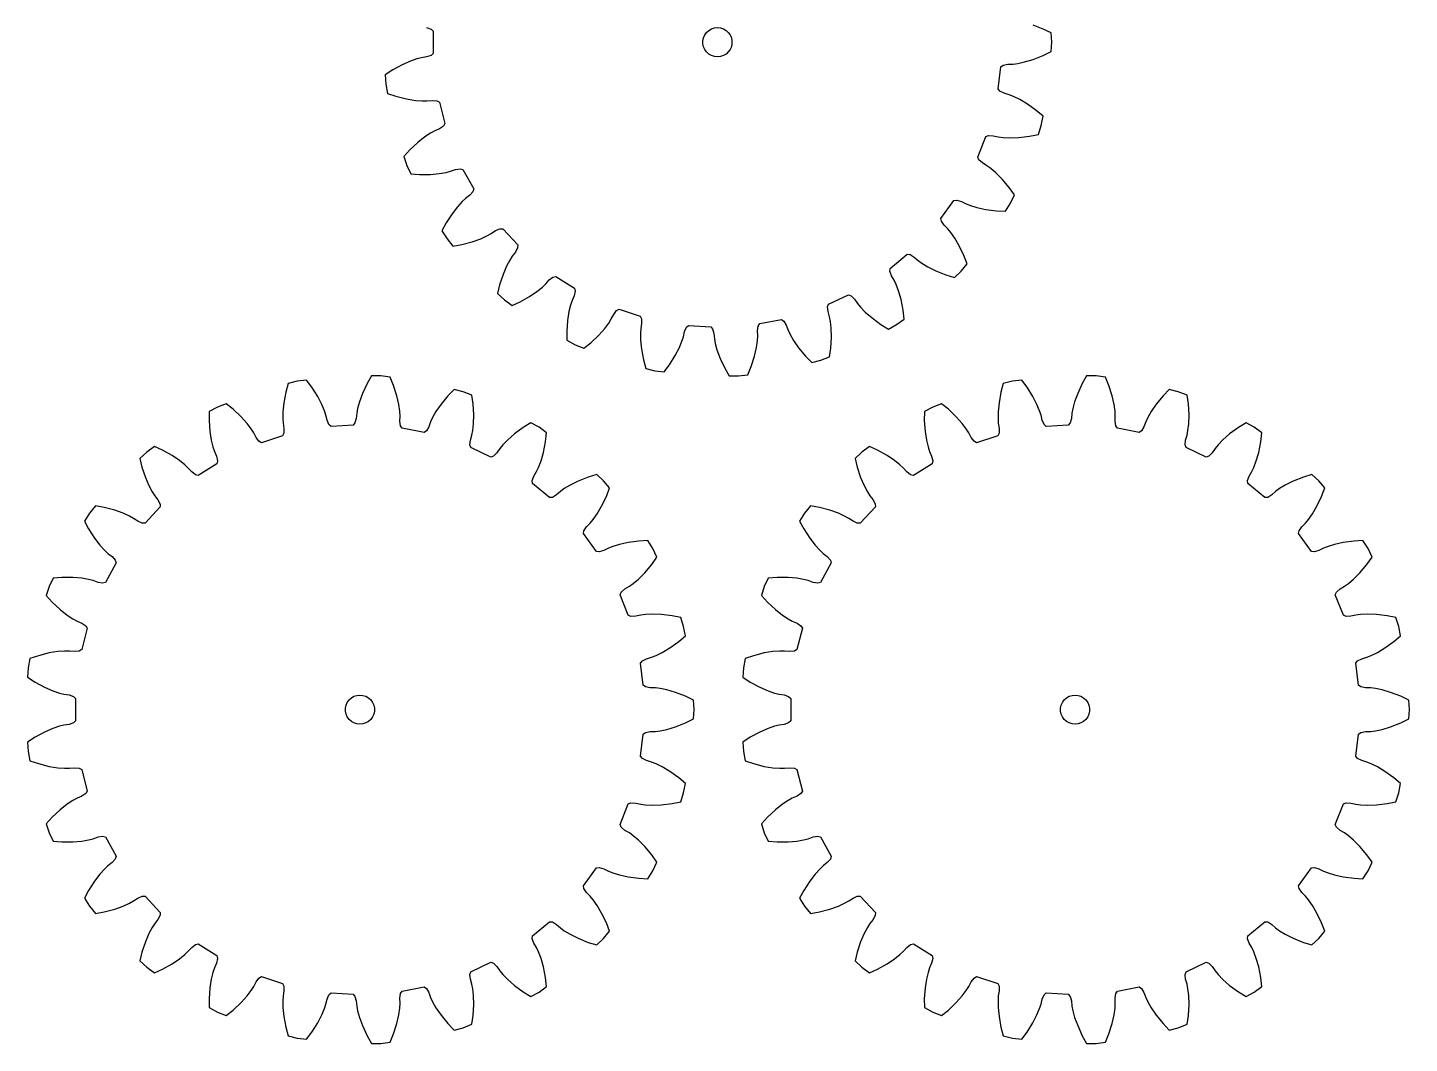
# Model space of a CAD drawing. Extents: x 0 to 142, y 0 to 206.
# Drawn here: x 0 to 142.1, y 0 to 104.4 of the extents above; entities that cross this region are included whole.
import ezdxf

# ---------------------------------------------------------------- set-up
doc = ezdxf.new("R2010")
doc.units = 0

msp = doc.modelspace()

# ---------------------------------------------------------------- linework, layer by layer
for p, q in [((41.03, 104.43), (41.49, 104.27)), ((41.49, 104.27), (41.7, 104.07)), ((41.7, 104.07), (41.7, 101.79)), ((69.64, 103.68), (69.82, 103.93)), ((69.82, 103.93), (70.06, 104.14)), ((70.06, 104.14), (70.33, 104.3)), ((70.33, 104.3), (70.63, 104.4)), ((70.63, 104.4), (70.94, 104.43)), ((70.94, 104.43), (71.25, 104.4)), ((71.25, 104.4), (71.55, 104.3)), ((71.55, 104.3), (71.82, 104.14)), ((71.82, 104.14), (72.05, 103.93)), ((72.05, 103.93), (72.24, 103.68)), ((104.44, 104.29), (103.39, 104.7)), ((105.26, 103.89), (104.44, 104.29)), ((105.32, 102.93), (105.26, 103.89)), ((69.45, 103.09), (69.51, 103.39)), ((69.45, 102.77), (69.45, 103.09)), ((69.51, 102.47), (69.45, 102.77)), ((69.51, 103.39), (69.64, 103.68)), ((69.64, 102.18), (69.51, 102.47)), ((72.24, 103.68), (72.37, 103.39)), ((72.37, 102.47), (72.24, 102.18)), ((72.37, 103.39), (72.43, 103.09)), ((72.43, 102.77), (72.37, 102.47)), ((72.43, 103.09), (72.43, 102.77)), ((105.26, 101.97), (105.32, 102.93)), ((39.36, 100.99), (38.53, 100.62)), ((40.03, 101.22), (39.36, 100.99)), ((40.5, 101.34), (40.03, 101.22)), ((41.03, 101.42), (40.5, 101.34)), ((41.49, 101.58), (41.03, 101.42)), ((41.7, 101.79), (41.49, 101.58)), ((69.82, 101.93), (69.64, 102.18)), ((70.06, 101.72), (69.82, 101.93)), ((70.33, 101.56), (70.06, 101.72)), ((70.63, 101.46), (70.33, 101.56)), ((70.94, 101.43), (70.63, 101.46)), ((71.25, 101.46), (70.94, 101.43)), ((71.55, 101.56), (71.25, 101.46)), ((71.82, 101.72), (71.55, 101.56)), ((72.05, 101.93), (71.82, 101.72)), ((72.24, 102.18), (72.05, 101.93)), ((101.82, 100.75), (102.51, 100.9)), ((102.51, 100.9), (103.39, 101.15)), ((103.39, 101.15), (104.44, 101.56)), ((104.44, 101.56), (105.26, 101.97)), ((37.54, 100.09), (36.77, 99.58)), ((36.77, 99.58), (36.83, 98.62)), ((38.53, 100.62), (37.54, 100.09)), ((99.8, 98.14), (100.09, 100.39)), ((100.09, 100.39), (100.33, 100.57)), ((100.33, 100.57), (100.8, 100.67)), ((100.8, 100.67), (101.33, 100.69)), ((101.33, 100.69), (101.82, 100.75)), ((36.83, 98.62), (37.01, 97.67)), ((99.99, 97.9), (99.8, 98.14)), ((37.01, 97.67), (37.88, 97.38)), ((37.88, 97.38), (38.97, 97.1)), ((38.97, 97.1), (39.87, 96.95)), ((39.87, 96.95), (40.57, 96.9)), ((40.57, 96.9), (41.06, 96.9)), ((41.06, 96.9), (41.6, 96.95)), ((41.6, 96.95), (42.08, 96.91)), ((42.08, 96.91), (42.34, 96.76)), ((42.34, 96.76), (42.91, 94.56)), ((100.42, 97.69), (99.99, 97.9)), ((100.93, 97.53), (100.42, 97.69)), ((101.39, 97.36), (100.93, 97.53)), ((102.02, 97.05), (101.39, 97.36)), ((102.81, 96.58), (102.02, 97.05)), ((103.72, 95.92), (102.81, 96.58)), ((104.42, 95.33), (103.72, 95.92)), ((104.24, 94.38), (104.42, 95.33)), ((41.86, 93.82), (41.42, 93.58)), ((42.35, 94.03), (41.86, 93.82)), ((42.75, 94.3), (42.35, 94.03)), ((42.91, 94.56), (42.75, 94.3)), ((103.94, 93.46), (104.24, 94.38)), ((40.12, 92.63), (39.29, 91.87)), ((40.84, 93.2), (40.12, 92.63)), ((41.42, 93.58), (40.84, 93.2)), ((97.7, 91.11), (98.54, 93.23)), ((98.54, 93.23), (98.82, 93.34)), ((98.82, 93.34), (99.3, 93.32)), ((99.3, 93.32), (99.82, 93.21)), ((99.82, 93.21), (100.31, 93.14)), ((100.31, 93.14), (101.01, 93.11)), ((101.01, 93.11), (101.93, 93.14)), ((101.93, 93.14), (103.04, 93.28)), ((103.04, 93.28), (103.94, 93.46)), ((39.29, 91.87), (38.68, 91.19)), ((38.68, 91.19), (38.98, 90.27)), ((97.83, 90.84), (97.7, 91.11)), ((38.98, 90.27), (39.39, 89.4)), ((42.33, 89.42), (43.03, 89.54)), ((43.03, 89.54), (43.5, 89.66)), ((43.5, 89.66), (44.01, 89.84)), ((44.01, 89.84), (44.48, 89.92)), ((44.48, 89.92), (44.77, 89.84)), ((44.77, 89.84), (45.87, 87.85)), ((98.19, 90.52), (97.83, 90.84)), ((98.65, 90.24), (98.19, 90.52)), ((99.05, 89.96), (98.65, 90.24)), ((99.58, 89.5), (99.05, 89.96)), ((39.39, 89.4), (40.3, 89.33)), ((40.3, 89.33), (41.42, 89.33)), ((41.42, 89.33), (42.33, 89.42)), ((100.23, 88.85), (99.58, 89.5)), ((100.95, 87.99), (100.23, 88.85)), ((45.04, 86.87), (44.68, 86.54)), ((45.46, 87.2), (45.04, 86.87)), ((45.78, 87.56), (45.46, 87.2)), ((45.87, 87.85), (45.78, 87.56)), ((95.26, 86.67), (95.56, 86.71)), ((95.56, 86.71), (96.02, 86.57)), ((101.48, 87.24), (100.95, 87.99)), ((101.06, 86.37), (101.48, 87.24)), ((43.65, 85.29), (43.04, 84.35)), ((44.2, 86.02), (43.65, 85.29)), ((44.68, 86.54), (44.2, 86.02)), ((93.92, 84.82), (95.26, 86.67)), ((96.02, 86.57), (96.5, 86.33)), ((96.5, 86.33), (96.95, 86.14)), ((96.95, 86.14), (97.62, 85.94)), ((97.62, 85.94), (98.52, 85.74)), ((98.52, 85.74), (99.63, 85.6)), ((99.63, 85.6), (100.55, 85.55)), ((100.55, 85.55), (101.06, 86.37)), ((43.04, 84.35), (42.61, 83.54)), ((93.97, 84.53), (93.92, 84.82)), ((94.25, 84.13), (93.97, 84.53)), ((94.63, 83.75), (94.25, 84.13)), ((42.61, 83.54), (43.13, 82.72)), ((43.13, 82.72), (43.74, 81.98)), ((44.64, 82.14), (45.73, 82.42)), ((45.73, 82.42), (46.59, 82.73)), ((46.59, 82.73), (47.23, 83.02)), ((47.23, 83.02), (47.66, 83.26)), ((47.66, 83.26), (48.11, 83.56)), ((48.11, 83.56), (48.55, 83.75)), ((48.55, 83.75), (48.85, 83.75)), ((48.85, 83.75), (50.41, 82.09)), ((94.94, 83.37), (94.63, 83.75)), ((95.34, 82.8), (94.94, 83.37)), ((95.81, 82.01), (95.34, 82.8)), ((43.74, 81.98), (44.64, 82.14)), ((50.17, 81.36), (49.84, 80.93)), ((50.39, 81.79), (50.17, 81.36)), ((50.41, 82.09), (50.39, 81.79)), ((88.7, 79.68), (90.45, 81.13)), ((90.45, 81.13), (90.75, 81.09)), ((90.75, 81.09), (91.16, 80.85)), ((96.29, 80.99), (95.81, 82.01)), ((96.61, 80.14), (96.29, 80.99)), ((49.25, 79.9), (48.89, 79.06)), ((49.58, 80.52), (49.25, 79.9)), ((49.84, 80.93), (49.58, 80.52)), ((88.67, 79.38), (88.7, 79.68)), ((91.16, 80.85), (91.57, 80.49)), ((91.57, 80.49), (91.96, 80.2)), ((91.96, 80.2), (92.56, 79.84)), ((92.56, 79.84), (93.38, 79.42)), ((96, 79.4), (96.61, 80.14)), ((48.89, 79.06), (48.54, 77.99)), ((53.29, 78.09), (53.64, 78.49)), ((53.64, 78.49), (54.02, 78.78)), ((54.02, 78.78), (54.31, 78.86)), ((54.31, 78.86), (56.24, 77.64)), ((88.84, 78.93), (88.67, 79.38)), ((89.11, 78.46), (88.84, 78.93)), ((89.32, 78.02), (89.11, 78.46)), ((93.38, 79.42), (94.42, 79)), ((94.42, 79), (95.3, 78.73)), ((95.3, 78.73), (96, 79.4)), ((48.54, 77.99), (48.32, 77.1)), ((48.32, 77.1), (49.03, 76.44)), ((50.64, 76.25), (51.62, 76.8)), ((51.62, 76.8), (52.38, 77.31)), ((52.38, 77.31), (52.93, 77.75)), ((52.93, 77.75), (53.29, 78.09)), ((56.19, 76.87), (55.98, 76.38)), ((56.3, 77.34), (56.19, 76.87)), ((56.24, 77.64), (56.3, 77.34)), ((82.36, 75.99), (84.42, 76.96)), ((84.42, 76.96), (84.7, 76.85)), ((84.7, 76.85), (85.03, 76.51)), ((89.57, 77.36), (89.32, 78.02)), ((89.82, 76.48), (89.57, 77.36)), ((49.03, 76.44), (49.81, 75.87)), ((49.81, 75.87), (50.64, 76.25)), ((55.82, 75.91), (55.66, 75.23)), ((55.98, 76.38), (55.82, 75.91)), ((60.27, 74.95), (60.56, 75.34)), ((60.56, 75.34), (60.82, 75.48)), ((60.82, 75.48), (62.99, 74.77)), ((82.26, 75.71), (82.36, 75.99)), ((82.31, 75.23), (82.26, 75.71)), ((85.03, 76.51), (85.34, 76.07)), ((85.34, 76.07), (85.65, 75.69)), ((85.65, 75.69), (86.14, 75.18)), ((90.04, 75.38), (89.82, 76.48)), ((90.14, 74.47), (90.04, 75.38)), ((55.52, 74.33), (55.44, 73.2)), ((55.66, 75.23), (55.52, 74.33)), ((59.34, 73.5), (59.76, 74.06)), ((59.76, 74.06), (60.02, 74.48)), ((60.02, 74.48), (60.27, 74.95)), ((62.99, 74.77), (63.12, 74.5)), ((63.13, 74.02), (63.05, 73.49)), ((63.12, 74.5), (63.13, 74.02)), ((75.14, 73.75), (75.3, 74)), ((75.3, 74), (77.54, 74.43)), ((77.54, 74.43), (77.78, 74.25)), ((77.78, 74.25), (78.02, 73.84)), ((82.46, 74.71), (82.31, 75.23)), ((82.55, 74.23), (82.46, 74.71)), ((82.63, 73.53), (82.55, 74.23)), ((86.14, 75.18), (86.83, 74.58)), ((86.83, 74.58), (87.73, 73.92)), ((87.73, 73.92), (88.51, 73.44)), ((88.51, 73.44), (89.36, 73.9)), ((89.36, 73.9), (90.14, 74.47)), ((55.44, 73.2), (55.46, 72.29)), ((57.91, 72.04), (58.73, 72.81)), ((58.73, 72.81), (59.34, 73.5)), ((63.05, 73.49), (63.02, 73)), ((63.02, 73), (63.03, 72.3)), ((67.29, 72.19), (67.44, 72.65)), ((67.44, 72.65), (67.56, 73.18)), ((67.56, 73.18), (67.75, 73.62)), ((67.75, 73.62), (67.97, 73.82)), ((67.97, 73.82), (70.24, 73.68)), ((70.24, 73.68), (70.43, 73.45)), ((70.43, 73.45), (70.56, 72.99)), ((70.56, 72.99), (70.62, 72.45)), ((75.05, 72.24), (75.08, 72.73)), ((75.06, 73.27), (75.14, 73.75)), ((75.08, 72.73), (75.06, 73.27)), ((78.02, 73.84), (78.21, 73.33)), ((78.21, 73.33), (78.41, 72.89)), ((78.41, 72.89), (78.76, 72.28)), ((82.59, 71.49), (82.65, 72.62)), ((82.65, 72.62), (82.63, 73.53)), ((55.46, 72.29), (56.3, 71.82)), ((56.3, 71.82), (57.2, 71.47)), ((57.2, 71.47), (57.91, 72.04)), ((63.03, 72.3), (63.12, 71.39)), ((63.12, 71.39), (63.32, 70.28)), ((66.6, 70.72), (67.02, 71.54)), ((67.02, 71.54), (67.29, 72.19)), ((70.62, 72.45), (70.71, 71.97)), ((70.71, 71.97), (70.89, 71.29)), ((70.89, 71.29), (71.21, 70.43)), ((74.75, 70.66), (74.95, 71.55)), ((74.95, 71.55), (75.05, 72.24)), ((78.76, 72.28), (79.28, 71.52)), ((79.28, 71.52), (79.99, 70.65)), ((82.46, 70.59), (82.59, 71.49)), ((63.32, 70.28), (63.56, 69.4)), ((65.46, 69.04), (66, 69.77)), ((66, 69.77), (66.6, 70.72)), ((71.21, 70.43), (71.68, 69.41)), ((74.41, 69.58), (74.75, 70.66)), ((79.99, 70.65), (80.63, 69.99)), ((80.63, 69.99), (81.56, 70.23)), ((81.56, 70.23), (82.46, 70.59)), ((35.36, 68.62), (34.91, 67.83)), ((36.33, 68.62), (35.36, 68.62)), ((37.28, 68.5), (36.33, 68.62)), ((37.63, 67.65), (37.28, 68.5)), ((63.56, 69.4), (64.5, 69.16)), ((64.5, 69.16), (65.46, 69.04)), ((71.68, 69.41), (72.13, 68.62)), ((72.13, 68.62), (73.1, 68.62)), ((73.1, 68.62), (74.06, 68.74)), ((74.06, 68.74), (74.41, 69.58)), ((108.9, 68.62), (108.45, 67.83)), ((109.87, 68.62), (108.9, 68.62)), ((110.83, 68.5), (109.87, 68.62)), ((111.18, 67.65), (110.83, 68.5)), ((26.55, 66.96), (26.34, 65.85)), ((26.79, 67.84), (26.55, 66.96)), ((27.73, 68.08), (26.79, 67.84)), ((28.68, 68.2), (27.73, 68.08)), ((29.23, 67.47), (28.68, 68.2)), ((29.83, 66.51), (29.23, 67.47)), ((34.43, 66.8), (34.12, 65.95)), ((34.91, 67.83), (34.43, 66.8)), ((37.97, 66.58), (37.63, 67.65)), ((43.86, 67.24), (43.22, 66.59)), ((44.79, 67), (43.86, 67.24)), ((45.69, 66.65), (44.79, 67)), ((100.09, 66.96), (99.89, 65.85)), ((100.33, 67.84), (100.09, 66.96)), ((101.27, 68.08), (100.33, 67.84)), ((102.23, 68.2), (101.27, 68.08)), ((102.78, 67.47), (102.23, 68.2)), ((103.37, 66.51), (102.78, 67.47)), ((107.98, 66.8), (107.66, 65.95)), ((108.45, 67.83), (107.98, 66.8)), ((111.52, 66.58), (111.18, 67.65)), ((117.4, 67.24), (116.76, 66.59)), ((118.33, 67), (117.4, 67.24)), ((119.23, 66.65), (118.33, 67)), ((19.53, 65.42), (18.68, 64.95)), ((20.43, 65.77), (19.53, 65.42)), ((21.14, 65.2), (20.43, 65.77)), ((26.34, 65.85), (26.25, 64.94)), ((30.25, 65.7), (29.83, 66.51)), ((30.52, 65.05), (30.25, 65.7)), ((34.12, 65.95), (33.93, 65.27)), ((38.18, 65.69), (37.97, 66.58)), ((38.28, 64.99), (38.18, 65.69)), ((42.51, 65.72), (41.99, 64.96)), ((43.22, 66.59), (42.51, 65.72)), ((45.82, 65.74), (45.69, 66.65)), ((45.88, 64.62), (45.82, 65.74)), ((93.07, 65.42), (92.23, 64.95)), ((93.97, 65.77), (93.07, 65.42)), ((94.69, 65.2), (93.97, 65.77)), ((99.89, 65.85), (99.8, 64.94)), ((103.79, 65.7), (103.37, 66.51)), ((104.06, 65.05), (103.79, 65.7)), ((107.66, 65.95), (107.48, 65.27)), ((111.72, 65.69), (111.52, 66.58)), ((111.82, 64.99), (111.72, 65.69)), ((116.05, 65.72), (115.53, 64.96)), ((116.76, 66.59), (116.05, 65.72)), ((119.36, 65.74), (119.23, 66.65)), ((119.43, 64.62), (119.36, 65.74)), ((18.68, 64.95), (18.67, 64.04)), ((18.67, 64.04), (18.75, 62.91)), ((21.96, 64.42), (21.14, 65.2)), ((22.56, 63.74), (21.96, 64.42)), ((26.25, 64.94), (26.24, 64.24)), ((26.24, 64.24), (26.28, 63.75)), ((30.67, 64.58), (30.52, 65.05)), ((30.79, 64.06), (30.67, 64.58)), ((30.97, 63.62), (30.79, 64.06)), ((33.79, 64.25), (33.66, 63.79)), ((33.85, 64.78), (33.79, 64.25)), ((33.93, 65.27), (33.85, 64.78)), ((38.31, 64.5), (38.28, 64.99)), ((38.29, 63.97), (38.31, 64.5)), ((38.36, 63.49), (38.29, 63.97)), ((41.64, 64.35), (41.43, 63.91)), ((41.99, 64.96), (41.64, 64.35)), ((45.86, 63.71), (45.88, 64.62)), ((92.23, 64.95), (92.21, 64.04)), ((92.21, 64.04), (92.29, 62.91)), ((95.5, 64.42), (94.69, 65.2)), ((96.11, 63.74), (95.5, 64.42)), ((99.8, 64.94), (99.79, 64.24)), ((99.79, 64.24), (99.82, 63.75)), ((104.21, 64.58), (104.06, 65.05)), ((104.33, 64.06), (104.21, 64.58)), ((104.52, 63.62), (104.33, 64.06)), ((107.34, 64.25), (107.21, 63.79)), ((107.39, 64.78), (107.34, 64.25)), ((107.48, 65.27), (107.39, 64.78)), ((111.85, 64.5), (111.82, 64.99)), ((111.84, 63.97), (111.85, 64.5)), ((111.91, 63.49), (111.84, 63.97)), ((115.19, 64.35), (114.98, 63.91)), ((115.53, 64.96), (115.19, 64.35)), ((119.4, 63.71), (119.43, 64.62)), ((18.75, 62.91), (18.89, 62.01)), ((22.99, 63.18), (22.56, 63.74)), ((23.25, 62.76), (22.99, 63.18)), ((23.49, 62.29), (23.25, 62.76)), ((26.35, 62.73), (26.22, 62.47)), ((26.28, 63.75), (26.36, 63.22)), ((26.36, 63.22), (26.35, 62.73)), ((31.2, 63.41), (30.97, 63.62)), ((33.47, 63.56), (31.2, 63.41)), ((33.66, 63.79), (33.47, 63.56)), ((38.53, 63.24), (38.36, 63.49)), ((40.76, 62.81), (38.53, 63.24)), ((41.01, 62.99), (40.76, 62.81)), ((41.25, 63.4), (41.01, 62.99)), ((41.43, 63.91), (41.25, 63.4)), ((45.54, 62.01), (45.68, 62.53)), ((45.68, 62.53), (45.78, 63.01)), ((45.78, 63.01), (45.86, 63.71)), ((50.06, 62.66), (49.37, 62.05)), ((50.96, 63.32), (50.06, 62.66)), ((51.74, 63.8), (50.96, 63.32)), ((52.59, 63.34), (51.74, 63.8)), ((53.37, 62.77), (52.59, 63.34)), ((53.27, 61.86), (53.37, 62.77)), ((92.29, 62.91), (92.43, 62.01)), ((96.53, 63.18), (96.11, 63.74)), ((96.79, 62.76), (96.53, 63.18)), ((97.04, 62.29), (96.79, 62.76)), ((99.89, 62.73), (99.76, 62.47)), ((99.82, 63.75), (99.9, 63.22)), ((99.9, 63.22), (99.89, 62.73)), ((104.74, 63.41), (104.52, 63.62)), ((107.01, 63.56), (104.74, 63.41)), ((107.21, 63.79), (107.01, 63.56)), ((112.07, 63.24), (111.91, 63.49)), ((114.31, 62.81), (112.07, 63.24)), ((114.55, 62.99), (114.31, 62.81)), ((114.79, 63.4), (114.55, 62.99)), ((114.98, 63.91), (114.79, 63.4)), ((119.08, 62.01), (119.23, 62.53)), ((119.23, 62.53), (119.32, 63.01)), ((119.32, 63.01), (119.4, 63.71)), ((123.6, 62.66), (122.91, 62.05)), ((124.51, 63.32), (123.6, 62.66)), ((125.29, 63.8), (124.51, 63.32)), ((126.13, 63.34), (125.29, 63.8)), ((126.91, 62.77), (126.13, 63.34)), ((126.81, 61.86), (126.91, 62.77)), ((13.04, 61.37), (12.25, 60.8)), ((13.87, 60.99), (13.04, 61.37)), ((18.89, 62.01), (19.05, 61.33)), ((19.05, 61.33), (19.2, 60.86)), ((23.79, 61.9), (23.49, 62.29)), ((24.05, 61.76), (23.79, 61.9)), ((26.22, 62.47), (24.05, 61.76)), ((45.49, 61.53), (45.54, 62.01)), ((45.58, 61.25), (45.49, 61.53)), ((47.64, 60.28), (45.58, 61.25)), ((48.57, 61.17), (48.26, 60.73)), ((48.88, 61.55), (48.57, 61.17)), ((49.37, 62.05), (48.88, 61.55)), ((53.05, 60.76), (53.27, 61.86)), ((86.58, 61.37), (85.8, 60.8)), ((87.41, 60.99), (86.58, 61.37)), ((92.43, 62.01), (92.59, 61.33)), ((92.59, 61.33), (92.75, 60.86)), ((97.33, 61.9), (97.04, 62.29)), ((97.59, 61.76), (97.33, 61.9)), ((99.76, 62.47), (97.59, 61.76)), ((119.03, 61.53), (119.08, 62.01)), ((119.13, 61.25), (119.03, 61.53)), ((121.19, 60.28), (119.13, 61.25)), ((122.11, 61.17), (121.81, 60.73)), ((122.42, 61.55), (122.11, 61.17)), ((122.91, 62.05), (122.42, 61.55)), ((126.6, 60.76), (126.81, 61.86)), ((12.25, 60.8), (11.55, 60.14)), ((11.55, 60.14), (11.76, 59.25)), ((14.85, 60.44), (13.87, 60.99)), ((15.61, 59.93), (14.85, 60.44)), ((16.16, 59.49), (15.61, 59.93)), ((19.2, 60.86), (19.41, 60.37)), ((19.41, 60.37), (19.52, 59.9)), ((19.52, 59.9), (19.46, 59.6)), ((47.92, 60.38), (47.64, 60.28)), ((48.26, 60.73), (47.92, 60.38)), ((52.55, 59.22), (52.8, 59.88)), ((52.8, 59.88), (53.05, 60.76)), ((85.8, 60.8), (85.09, 60.14)), ((85.09, 60.14), (85.31, 59.25)), ((88.4, 60.44), (87.41, 60.99)), ((89.15, 59.93), (88.4, 60.44)), ((89.7, 59.49), (89.15, 59.93)), ((92.75, 60.86), (92.96, 60.37)), ((92.96, 60.37), (93.07, 59.9)), ((93.07, 59.9), (93.01, 59.6)), ((121.47, 60.38), (121.19, 60.28)), ((121.81, 60.73), (121.47, 60.38)), ((126.1, 59.22), (126.34, 59.88)), ((126.34, 59.88), (126.6, 60.76)), ((11.76, 59.25), (12.12, 58.18)), ((16.51, 59.15), (16.16, 59.49)), ((16.87, 58.75), (16.51, 59.15)), ((17.25, 58.45), (16.87, 58.75)), ((17.54, 58.38), (17.25, 58.45)), ((19.46, 59.6), (17.54, 58.38)), ((51.9, 57.86), (52.07, 58.31)), ((52.07, 58.31), (52.34, 58.78)), ((52.34, 58.78), (52.55, 59.22)), ((58.52, 58.5), (57.65, 58.23)), ((59.23, 57.84), (58.52, 58.5)), ((85.31, 59.25), (85.66, 58.18)), ((90.06, 59.15), (89.7, 59.49)), ((90.42, 58.75), (90.06, 59.15)), ((90.8, 58.45), (90.42, 58.75)), ((91.09, 58.38), (90.8, 58.45)), ((93.01, 59.6), (91.09, 58.38)), ((125.45, 57.86), (125.61, 58.31)), ((125.61, 58.31), (125.88, 58.78)), ((125.88, 58.78), (126.1, 59.22)), ((132.07, 58.5), (131.19, 58.23)), ((132.77, 57.84), (132.07, 58.5)), ((12.12, 58.18), (12.48, 57.34)), ((12.48, 57.34), (12.81, 56.72)), ((51.92, 57.56), (51.9, 57.86)), ((53.68, 56.11), (51.92, 57.56)), ((55.19, 57.04), (54.79, 56.74)), ((55.79, 57.4), (55.19, 57.04)), ((56.61, 57.81), (55.79, 57.4)), ((57.65, 58.23), (56.61, 57.81)), ((59.84, 57.1), (59.23, 57.84)), ((59.52, 56.24), (59.84, 57.1)), ((85.66, 58.18), (86.02, 57.34)), ((86.02, 57.34), (86.35, 56.72)), ((125.47, 57.56), (125.45, 57.86)), ((127.22, 56.11), (125.47, 57.56)), ((128.73, 57.04), (128.34, 56.74)), ((129.33, 57.4), (128.73, 57.04)), ((130.15, 57.81), (129.33, 57.4)), ((131.19, 58.23), (130.15, 57.81)), ((133.39, 57.1), (132.77, 57.84)), ((133.06, 56.24), (133.39, 57.1)), ((12.81, 56.72), (13.07, 56.3)), ((13.07, 56.3), (13.4, 55.88)), ((13.4, 55.88), (13.62, 55.45)), ((13.62, 55.45), (13.64, 55.15)), ((53.98, 56.14), (53.68, 56.11)), ((54.39, 56.39), (53.98, 56.14)), ((54.79, 56.74), (54.39, 56.39)), ((59.03, 55.23), (59.52, 56.24)), ((86.35, 56.72), (86.62, 56.3)), ((86.62, 56.3), (86.94, 55.88)), ((86.94, 55.88), (87.16, 55.45)), ((87.16, 55.45), (87.18, 55.15)), ((127.52, 56.14), (127.22, 56.11)), ((127.93, 56.39), (127.52, 56.14)), ((128.34, 56.74), (127.93, 56.39)), ((132.58, 55.23), (133.06, 56.24)), ((6.36, 54.52), (5.84, 53.7)), ((6.97, 55.26), (6.36, 54.52)), ((7.87, 55.1), (6.97, 55.26)), ((8.96, 54.82), (7.87, 55.1)), ((9.82, 54.51), (8.96, 54.82)), ((10.46, 54.22), (9.82, 54.51)), ((10.89, 53.98), (10.46, 54.22)), ((13.64, 55.15), (12.08, 53.49)), ((58.17, 53.86), (58.57, 54.44)), ((58.57, 54.44), (59.03, 55.23)), ((79.9, 54.52), (79.38, 53.7)), ((80.51, 55.26), (79.9, 54.52)), ((81.42, 55.1), (80.51, 55.26)), ((82.5, 54.82), (81.42, 55.1)), ((83.37, 54.51), (82.5, 54.82)), ((84.01, 54.22), (83.37, 54.51)), ((84.44, 53.98), (84.01, 54.22)), ((87.18, 55.15), (85.62, 53.49)), ((131.71, 53.86), (132.12, 54.44)), ((132.12, 54.44), (132.58, 55.23)), ((5.84, 53.7), (6.27, 52.89)), ((6.27, 52.89), (6.87, 51.95)), ((11.34, 53.68), (10.89, 53.98)), ((11.78, 53.49), (11.34, 53.68)), ((12.08, 53.49), (11.78, 53.49)), ((57.15, 52.41), (57.2, 52.71)), ((57.2, 52.71), (57.48, 53.11)), ((57.48, 53.11), (57.85, 53.49)), ((57.85, 53.49), (58.17, 53.86)), ((79.38, 53.7), (79.81, 52.89)), ((79.81, 52.89), (80.42, 51.95)), ((84.88, 53.68), (84.44, 53.98)), ((85.32, 53.49), (84.88, 53.68)), ((85.62, 53.49), (85.32, 53.49)), ((130.69, 52.41), (130.75, 52.71)), ((130.75, 52.71), (131.02, 53.11)), ((131.02, 53.11), (131.4, 53.49)), ((131.4, 53.49), (131.71, 53.86)), ((6.87, 51.95), (7.43, 51.22)), ((7.43, 51.22), (7.9, 50.7)), ((58.49, 50.57), (57.15, 52.41)), ((60.85, 51.3), (60.18, 51.09)), ((61.75, 51.5), (60.85, 51.3)), ((62.86, 51.64), (61.75, 51.5)), ((63.77, 51.69), (62.86, 51.64)), ((64.29, 50.87), (63.77, 51.69)), ((80.42, 51.95), (80.98, 51.22)), ((80.98, 51.22), (81.45, 50.7)), ((132.03, 50.57), (130.69, 52.41)), ((134.4, 51.3), (133.73, 51.09)), ((135.29, 51.5), (134.4, 51.3)), ((136.41, 51.64), (135.29, 51.5)), ((137.32, 51.69), (136.41, 51.64)), ((137.84, 50.87), (137.32, 51.69)), ((7.9, 50.7), (8.26, 50.37)), ((8.26, 50.37), (8.69, 50.04)), ((8.69, 50.04), (9.01, 49.68)), ((58.78, 50.53), (58.49, 50.57)), ((59.25, 50.67), (58.78, 50.53)), ((59.73, 50.91), (59.25, 50.67)), ((60.18, 51.09), (59.73, 50.91)), ((64.18, 49.25), (64.7, 50)), ((64.7, 50), (64.29, 50.87)), ((81.45, 50.7), (81.81, 50.37)), ((81.81, 50.37), (82.23, 50.04)), ((82.23, 50.04), (82.55, 49.68)), ((132.33, 50.53), (132.03, 50.57)), ((132.79, 50.67), (132.33, 50.53)), ((133.27, 50.91), (132.79, 50.67)), ((133.73, 51.09), (133.27, 50.91)), ((137.72, 49.25), (138.25, 50)), ((138.25, 50), (137.84, 50.87)), ((9.1, 49.39), (8, 47.4)), ((9.01, 49.68), (9.1, 49.39)), ((62.81, 47.74), (63.46, 48.39)), ((63.46, 48.39), (64.18, 49.25)), ((82.64, 49.39), (81.54, 47.4)), ((82.55, 49.68), (82.64, 49.39)), ((136.36, 47.74), (137, 48.39)), ((137, 48.39), (137.72, 49.25)), ((2.2, 46.96), (1.91, 46.05)), ((2.61, 47.84), (2.2, 46.96)), ((3.53, 47.91), (2.61, 47.84)), ((4.65, 47.9), (3.53, 47.91)), ((5.56, 47.82), (4.65, 47.9)), ((6.25, 47.7), (5.56, 47.82)), ((6.73, 47.58), (6.25, 47.7)), ((7.24, 47.4), (6.73, 47.58)), ((7.71, 47.32), (7.24, 47.4)), ((8, 47.4), (7.71, 47.32)), ((61.42, 46.72), (61.88, 46.99)), ((61.88, 46.99), (62.28, 47.28)), ((62.28, 47.28), (62.81, 47.74)), ((75.75, 46.96), (75.45, 46.05)), ((76.16, 47.84), (75.75, 46.96)), ((77.07, 47.91), (76.16, 47.84)), ((78.2, 47.9), (77.07, 47.91)), ((79.11, 47.82), (78.2, 47.9)), ((79.8, 47.7), (79.11, 47.82)), ((80.27, 47.58), (79.8, 47.7)), ((80.78, 47.4), (80.27, 47.58)), ((81.26, 47.32), (80.78, 47.4)), ((81.54, 47.4), (81.26, 47.32)), ((134.96, 46.72), (135.42, 46.99)), ((135.42, 46.99), (135.82, 47.28)), ((135.82, 47.28), (136.36, 47.74)), ((1.91, 46.05), (2.52, 45.37)), ((60.93, 46.13), (61.05, 46.4)), ((61.77, 44.01), (60.93, 46.13)), ((61.05, 46.4), (61.42, 46.72)), ((75.45, 46.05), (76.07, 45.37)), ((134.47, 46.13), (134.6, 46.4)), ((135.31, 44.01), (134.47, 46.13)), ((134.6, 46.4), (134.96, 46.72)), ((2.52, 45.37), (3.35, 44.6)), ((3.35, 44.6), (4.07, 44.04)), ((63.54, 44.1), (63.05, 44.03)), ((64.24, 44.13), (63.54, 44.1)), ((65.15, 44.1), (64.24, 44.13)), ((66.27, 43.96), (65.15, 44.1)), ((76.07, 45.37), (76.89, 44.6)), ((76.89, 44.6), (77.61, 44.04)), ((137.08, 44.1), (136.6, 44.03)), ((137.78, 44.13), (137.08, 44.1)), ((138.7, 44.1), (137.78, 44.13)), ((139.82, 43.96), (138.7, 44.1)), ((4.07, 44.04), (4.65, 43.66)), ((4.65, 43.66), (5.08, 43.42)), ((5.08, 43.42), (5.58, 43.21)), ((6.13, 42.68), (5.57, 40.48)), ((5.58, 43.21), (5.98, 42.94)), ((5.98, 42.94), (6.13, 42.68)), ((62.04, 43.9), (61.77, 44.01)), ((62.53, 43.92), (62.04, 43.9)), ((63.05, 44.03), (62.53, 43.92)), ((67.17, 43.78), (66.27, 43.96)), ((67.46, 42.86), (67.17, 43.78)), ((67.65, 41.91), (67.46, 42.86)), ((77.61, 44.04), (78.2, 43.66)), ((78.2, 43.66), (78.63, 43.42)), ((78.63, 43.42), (79.12, 43.21)), ((79.68, 42.68), (79.11, 40.48)), ((79.12, 43.21), (79.52, 42.94)), ((79.52, 42.94), (79.68, 42.68)), ((135.59, 43.9), (135.31, 44.01)), ((136.07, 43.92), (135.59, 43.9)), ((136.6, 44.03), (136.07, 43.92)), ((140.71, 43.78), (139.82, 43.96)), ((141.01, 42.86), (140.71, 43.78)), ((141.19, 41.91), (141.01, 42.86)), ((66.04, 40.66), (66.95, 41.32)), ((66.95, 41.32), (67.65, 41.91)), ((139.58, 40.66), (140.49, 41.32)), ((140.49, 41.32), (141.19, 41.91)), ((1.11, 39.86), (0.24, 39.57)), ((2.2, 40.14), (1.11, 39.86)), ((3.1, 40.28), (2.2, 40.14)), ((3.8, 40.34), (3.1, 40.28)), ((4.29, 40.34), (3.8, 40.34)), ((4.83, 40.29), (4.29, 40.34)), ((5.31, 40.33), (4.83, 40.29)), ((5.57, 40.48), (5.31, 40.33)), ((64.16, 39.7), (64.62, 39.88)), ((64.62, 39.88), (65.25, 40.19)), ((65.25, 40.19), (66.04, 40.66)), ((74.65, 39.86), (73.79, 39.57)), ((75.74, 40.14), (74.65, 39.86)), ((76.64, 40.28), (75.74, 40.14)), ((77.35, 40.34), (76.64, 40.28)), ((77.84, 40.34), (77.35, 40.34)), ((78.37, 40.29), (77.84, 40.34)), ((78.85, 40.33), (78.37, 40.29)), ((79.11, 40.48), (78.85, 40.33)), ((137.71, 39.7), (138.16, 39.88)), ((138.16, 39.88), (138.8, 40.19)), ((138.8, 40.19), (139.58, 40.66)), ((0.06, 38.62), (0, 37.65)), ((0.24, 39.57), (0.06, 38.62)), ((63.03, 39.1), (63.22, 39.34)), ((63.31, 36.84), (63.03, 39.1)), ((63.22, 39.34), (63.65, 39.55)), ((63.65, 39.55), (64.16, 39.7)), ((73.61, 38.62), (73.54, 37.65)), ((73.79, 39.57), (73.61, 38.62)), ((136.57, 39.1), (136.76, 39.34)), ((136.86, 36.84), (136.57, 39.1)), ((136.76, 39.34), (137.19, 39.55)), ((137.19, 39.55), (137.71, 39.7)), ((0, 37.65), (0.76, 37.15)), ((0.76, 37.15), (1.75, 36.62)), ((73.54, 37.65), (74.31, 37.15)), ((74.31, 37.15), (75.3, 36.62)), ((1.75, 36.62), (2.59, 36.25)), ((2.59, 36.25), (3.26, 36.02)), ((3.26, 36.02), (3.73, 35.9)), ((3.73, 35.9), (4.26, 35.82)), ((4.26, 35.82), (4.72, 35.66)), ((4.72, 35.66), (4.93, 35.45)), ((33.05, 35.31), (33.29, 35.52)), ((33.29, 35.52), (33.56, 35.68)), ((33.56, 35.68), (33.86, 35.78)), ((33.86, 35.78), (34.17, 35.81)), ((34.17, 35.81), (34.48, 35.78)), ((34.48, 35.78), (34.78, 35.68)), ((34.78, 35.68), (35.05, 35.52)), ((35.05, 35.52), (35.28, 35.31)), ((63.55, 36.67), (63.31, 36.84)), ((64.02, 36.56), (63.55, 36.67)), ((64.56, 36.54), (64.02, 36.56)), ((65.05, 36.49), (64.56, 36.54)), ((65.74, 36.34), (65.05, 36.49)), ((66.61, 36.08), (65.74, 36.34)), ((67.66, 35.68), (66.61, 36.08)), ((68.48, 35.27), (67.66, 35.68)), ((75.3, 36.62), (76.14, 36.25)), ((76.14, 36.25), (76.8, 36.02)), ((76.8, 36.02), (77.28, 35.9)), ((77.28, 35.9), (77.81, 35.82)), ((77.81, 35.82), (78.26, 35.66)), ((78.26, 35.66), (78.48, 35.45)), ((106.6, 35.31), (106.83, 35.52)), ((106.83, 35.52), (107.1, 35.68)), ((107.1, 35.68), (107.4, 35.78)), ((107.4, 35.78), (107.71, 35.81)), ((107.71, 35.81), (108.02, 35.78)), ((108.02, 35.78), (108.32, 35.68)), ((108.32, 35.68), (108.59, 35.52)), ((108.59, 35.52), (108.83, 35.31)), ((137.1, 36.67), (136.86, 36.84)), ((137.57, 36.56), (137.1, 36.67)), ((138.11, 36.54), (137.57, 36.56)), ((138.59, 36.49), (138.11, 36.54)), ((139.28, 36.34), (138.59, 36.49)), ((140.16, 36.08), (139.28, 36.34)), ((141.21, 35.68), (140.16, 36.08)), ((142.03, 35.27), (141.21, 35.68)), ((4.93, 35.45), (4.93, 33.17)), ((32.68, 34.47), (32.74, 34.77)), ((32.68, 34.15), (32.68, 34.47)), ((32.74, 33.85), (32.68, 34.15)), ((32.74, 34.77), (32.87, 35.06)), ((32.87, 35.06), (33.05, 35.31)), ((35.28, 35.31), (35.47, 35.06)), ((35.47, 35.06), (35.59, 34.77)), ((35.59, 34.77), (35.66, 34.47)), ((35.66, 34.15), (35.59, 33.85)), ((35.66, 34.47), (35.66, 34.15)), ((68.54, 34.31), (68.48, 35.27)), ((68.48, 33.35), (68.54, 34.31)), ((78.48, 35.45), (78.48, 33.17)), ((106.22, 34.47), (106.28, 34.77)), ((106.22, 34.15), (106.22, 34.47)), ((106.28, 33.85), (106.22, 34.15)), ((106.28, 34.77), (106.41, 35.06)), ((106.41, 35.06), (106.6, 35.31)), ((108.83, 35.31), (109.01, 35.06)), ((109.01, 35.06), (109.14, 34.77)), ((109.14, 34.77), (109.2, 34.47)), ((109.2, 34.15), (109.14, 33.85)), ((109.2, 34.47), (109.2, 34.15)), ((142.09, 34.31), (142.03, 35.27)), ((142.03, 33.35), (142.09, 34.31)), ((3.73, 32.72), (3.26, 32.6)), ((4.26, 32.8), (3.73, 32.72)), ((4.72, 32.96), (4.26, 32.8)), ((4.93, 33.17), (4.72, 32.96)), ((32.87, 33.56), (32.74, 33.85)), ((33.05, 33.31), (32.87, 33.56)), ((33.29, 33.1), (33.05, 33.31)), ((33.56, 32.94), (33.29, 33.1)), ((33.86, 32.84), (33.56, 32.94)), ((34.17, 32.81), (33.86, 32.84)), ((34.48, 32.84), (34.17, 32.81)), ((34.78, 32.94), (34.48, 32.84)), ((35.05, 33.1), (34.78, 32.94)), ((35.28, 33.31), (35.05, 33.1)), ((35.47, 33.56), (35.28, 33.31)), ((35.59, 33.85), (35.47, 33.56)), ((66.61, 32.54), (67.66, 32.94)), ((67.66, 32.94), (68.48, 33.35)), ((77.28, 32.72), (76.8, 32.6)), ((77.81, 32.8), (77.28, 32.72)), ((78.26, 32.96), (77.81, 32.8)), ((78.48, 33.17), (78.26, 32.96)), ((106.41, 33.56), (106.28, 33.85)), ((106.6, 33.31), (106.41, 33.56)), ((106.83, 33.1), (106.6, 33.31)), ((107.1, 32.94), (106.83, 33.1)), ((107.4, 32.84), (107.1, 32.94)), ((107.71, 32.81), (107.4, 32.84)), ((108.02, 32.84), (107.71, 32.81)), ((108.32, 32.94), (108.02, 32.84)), ((108.59, 33.1), (108.32, 32.94)), ((108.83, 33.31), (108.59, 33.1)), ((109.01, 33.56), (108.83, 33.31)), ((109.14, 33.85), (109.01, 33.56)), ((140.16, 32.54), (141.21, 32.94)), ((141.21, 32.94), (142.03, 33.35)), ((0.76, 31.47), (0, 30.96)), ((1.75, 32), (0.76, 31.47)), ((2.59, 32.37), (1.75, 32)), ((3.26, 32.6), (2.59, 32.37)), ((63.03, 29.52), (63.31, 31.78)), ((63.31, 31.78), (63.55, 31.95)), ((63.55, 31.95), (64.02, 32.06)), ((64.02, 32.06), (64.56, 32.08)), ((64.56, 32.08), (65.05, 32.13)), ((65.05, 32.13), (65.74, 32.28)), ((65.74, 32.28), (66.61, 32.54)), ((74.31, 31.47), (73.54, 30.96)), ((75.3, 32), (74.31, 31.47)), ((76.14, 32.37), (75.3, 32)), ((76.8, 32.6), (76.14, 32.37)), ((136.57, 29.52), (136.86, 31.78)), ((136.86, 31.78), (137.1, 31.95)), ((137.1, 31.95), (137.57, 32.06)), ((137.57, 32.06), (138.11, 32.08)), ((138.11, 32.08), (138.59, 32.13)), ((138.59, 32.13), (139.28, 32.28)), ((139.28, 32.28), (140.16, 32.54)), ((0, 30.96), (0.06, 30)), ((0.06, 30), (0.24, 29.05)), ((73.54, 30.96), (73.61, 30)), ((73.61, 30), (73.79, 29.05)), ((0.24, 29.05), (1.11, 28.76)), ((1.11, 28.76), (2.2, 28.48)), ((2.2, 28.48), (3.1, 28.34)), ((63.22, 29.28), (63.03, 29.52)), ((63.65, 29.07), (63.22, 29.28)), ((64.16, 28.92), (63.65, 29.07)), ((64.62, 28.74), (64.16, 28.92)), ((65.25, 28.43), (64.62, 28.74)), ((66.04, 27.96), (65.25, 28.43)), ((73.79, 29.05), (74.65, 28.76)), ((74.65, 28.76), (75.74, 28.48)), ((75.74, 28.48), (76.64, 28.34)), ((136.76, 29.28), (136.57, 29.52)), ((137.19, 29.07), (136.76, 29.28)), ((137.71, 28.92), (137.19, 29.07)), ((138.16, 28.74), (137.71, 28.92)), ((138.8, 28.43), (138.16, 28.74)), ((139.58, 27.96), (138.8, 28.43)), ((3.1, 28.34), (3.8, 28.28)), ((3.8, 28.28), (4.29, 28.28)), ((4.29, 28.28), (4.83, 28.33)), ((4.83, 28.33), (5.31, 28.29)), ((5.31, 28.29), (5.57, 28.14)), ((5.57, 28.14), (6.13, 25.94)), ((66.95, 27.3), (66.04, 27.96)), ((67.65, 26.71), (66.95, 27.3)), ((76.64, 28.34), (77.35, 28.28)), ((77.35, 28.28), (77.84, 28.28)), ((77.84, 28.28), (78.37, 28.33)), ((78.37, 28.33), (78.85, 28.29)), ((78.85, 28.29), (79.11, 28.14)), ((79.11, 28.14), (79.68, 25.94)), ((140.49, 27.3), (139.58, 27.96)), ((141.19, 26.71), (140.49, 27.3)), ((5.98, 25.68), (5.58, 25.41)), ((6.13, 25.94), (5.98, 25.68)), ((67.17, 24.84), (67.46, 25.76)), ((67.46, 25.76), (67.65, 26.71)), ((79.52, 25.68), (79.12, 25.41)), ((79.68, 25.94), (79.52, 25.68)), ((140.71, 24.84), (141.01, 25.76)), ((141.01, 25.76), (141.19, 26.71)), ((4.07, 24.58), (3.35, 24.01)), ((4.65, 24.96), (4.07, 24.58)), ((5.08, 25.2), (4.65, 24.96)), ((5.58, 25.41), (5.08, 25.2)), ((60.93, 22.49), (61.77, 24.61)), ((61.77, 24.61), (62.04, 24.72)), ((62.04, 24.72), (62.53, 24.7)), ((62.53, 24.7), (63.05, 24.59)), ((63.05, 24.59), (63.54, 24.52)), ((63.54, 24.52), (64.24, 24.49)), ((64.24, 24.49), (65.15, 24.52)), ((65.15, 24.52), (66.27, 24.66)), ((66.27, 24.66), (67.17, 24.84)), ((77.61, 24.58), (76.89, 24.01)), ((78.2, 24.96), (77.61, 24.58)), ((78.63, 25.2), (78.2, 24.96)), ((79.12, 25.41), (78.63, 25.2)), ((134.47, 22.49), (135.31, 24.61)), ((135.31, 24.61), (135.59, 24.72)), ((135.59, 24.72), (136.07, 24.7)), ((136.07, 24.7), (136.6, 24.59)), ((136.6, 24.59), (137.08, 24.52)), ((137.08, 24.52), (137.78, 24.49)), ((137.78, 24.49), (138.7, 24.52)), ((138.7, 24.52), (139.82, 24.66)), ((139.82, 24.66), (140.71, 24.84)), ((2.52, 23.25), (1.91, 22.57)), ((3.35, 24.01), (2.52, 23.25)), ((76.07, 23.25), (75.45, 22.57)), ((76.89, 24.01), (76.07, 23.25)), ((1.91, 22.57), (2.2, 21.65)), ((2.2, 21.65), (2.61, 20.78)), ((61.05, 22.22), (60.93, 22.49)), ((61.42, 21.9), (61.05, 22.22)), ((61.88, 21.63), (61.42, 21.9)), ((62.28, 21.34), (61.88, 21.63)), ((62.81, 20.88), (62.28, 21.34)), ((75.45, 22.57), (75.75, 21.65)), ((75.75, 21.65), (76.16, 20.78)), ((134.6, 22.22), (134.47, 22.49)), ((134.96, 21.9), (134.6, 22.22)), ((135.42, 21.63), (134.96, 21.9)), ((135.82, 21.34), (135.42, 21.63)), ((136.36, 20.88), (135.82, 21.34)), ((2.61, 20.78), (3.53, 20.71)), ((3.53, 20.71), (4.65, 20.72)), ((4.65, 20.72), (5.56, 20.8)), ((5.56, 20.8), (6.25, 20.92)), ((6.25, 20.92), (6.73, 21.04)), ((6.73, 21.04), (7.24, 21.22)), ((7.24, 21.22), (7.71, 21.3)), ((7.71, 21.3), (8, 21.22)), ((8, 21.22), (9.1, 19.23)), ((63.46, 20.23), (62.81, 20.88)), ((64.18, 19.37), (63.46, 20.23)), ((76.16, 20.78), (77.07, 20.71)), ((77.07, 20.71), (78.2, 20.72)), ((78.2, 20.72), (79.11, 20.8)), ((79.11, 20.8), (79.8, 20.92)), ((79.8, 20.92), (80.27, 21.04)), ((80.27, 21.04), (80.78, 21.22)), ((80.78, 21.22), (81.26, 21.3)), ((81.26, 21.3), (81.54, 21.22)), ((81.54, 21.22), (82.64, 19.23)), ((137, 20.23), (136.36, 20.88)), ((137.72, 19.37), (137, 20.23)), ((8.69, 18.58), (8.26, 18.25)), ((9.01, 18.94), (8.69, 18.58)), ((9.1, 19.23), (9.01, 18.94)), ((64.7, 18.62), (64.18, 19.37)), ((64.29, 17.75), (64.7, 18.62)), ((82.23, 18.58), (81.81, 18.25)), ((82.55, 18.94), (82.23, 18.58)), ((82.64, 19.23), (82.55, 18.94)), ((138.25, 18.62), (137.72, 19.37)), ((137.84, 17.75), (138.25, 18.62)), ((7.43, 17.4), (6.87, 16.67)), ((7.9, 17.92), (7.43, 17.4)), ((8.26, 18.25), (7.9, 17.92)), ((57.15, 16.2), (58.49, 18.05)), ((58.49, 18.05), (58.78, 18.09)), ((58.78, 18.09), (59.25, 17.95)), ((59.25, 17.95), (59.73, 17.71)), ((59.73, 17.71), (60.18, 17.53)), ((60.18, 17.53), (60.85, 17.32)), ((60.85, 17.32), (61.75, 17.12)), ((61.75, 17.12), (62.86, 16.98)), ((63.77, 16.93), (64.29, 17.75)), ((80.98, 17.4), (80.42, 16.67)), ((81.45, 17.92), (80.98, 17.4)), ((81.81, 18.25), (81.45, 17.92)), ((130.69, 16.2), (132.03, 18.05)), ((132.03, 18.05), (132.33, 18.09)), ((132.33, 18.09), (132.79, 17.95)), ((132.79, 17.95), (133.27, 17.71)), ((133.27, 17.71), (133.73, 17.53)), ((133.73, 17.53), (134.4, 17.32)), ((134.4, 17.32), (135.29, 17.12)), ((135.29, 17.12), (136.41, 16.98)), ((137.32, 16.93), (137.84, 17.75)), ((6.27, 15.73), (5.84, 14.92)), ((6.87, 16.67), (6.27, 15.73)), ((57.2, 15.91), (57.15, 16.2)), ((57.48, 15.51), (57.2, 15.91)), ((62.86, 16.98), (63.77, 16.93)), ((79.81, 15.73), (79.38, 14.92)), ((80.42, 16.67), (79.81, 15.73)), ((130.75, 15.91), (130.69, 16.2)), ((131.02, 15.51), (130.75, 15.91)), ((136.41, 16.98), (137.32, 16.93)), ((5.84, 14.92), (6.36, 14.1)), ((9.82, 14.11), (10.46, 14.4)), ((10.46, 14.4), (10.89, 14.64)), ((10.89, 14.64), (11.34, 14.94)), ((11.34, 14.94), (11.78, 15.13)), ((11.78, 15.13), (12.08, 15.13)), ((12.08, 15.13), (13.64, 13.47)), ((57.85, 15.13), (57.48, 15.51)), ((58.17, 14.76), (57.85, 15.13)), ((58.57, 14.18), (58.17, 14.76)), ((79.38, 14.92), (79.9, 14.1)), ((83.37, 14.11), (84.01, 14.4)), ((84.01, 14.4), (84.44, 14.64)), ((84.44, 14.64), (84.88, 14.94)), ((84.88, 14.94), (85.32, 15.13)), ((85.32, 15.13), (85.62, 15.13)), ((85.62, 15.13), (87.18, 13.47)), ((131.4, 15.13), (131.02, 15.51)), ((131.71, 14.76), (131.4, 15.13)), ((132.12, 14.18), (131.71, 14.76)), ((6.36, 14.1), (6.97, 13.36)), ((6.97, 13.36), (7.87, 13.52)), ((7.87, 13.52), (8.96, 13.8)), ((8.96, 13.8), (9.82, 14.11)), ((13.62, 13.17), (13.4, 12.74)), ((13.64, 13.47), (13.62, 13.17)), ((59.03, 13.39), (58.57, 14.18)), ((59.52, 12.38), (59.03, 13.39)), ((79.9, 14.1), (80.51, 13.36)), ((80.51, 13.36), (81.42, 13.52)), ((81.42, 13.52), (82.5, 13.8)), ((82.5, 13.8), (83.37, 14.11)), ((87.16, 13.17), (86.94, 12.74)), ((87.18, 13.47), (87.16, 13.17)), ((132.58, 13.39), (132.12, 14.18)), ((133.06, 12.38), (132.58, 13.39)), ((12.81, 11.9), (12.48, 11.28)), ((13.07, 12.31), (12.81, 11.9)), ((13.4, 12.74), (13.07, 12.31)), ((51.92, 11.06), (53.68, 12.51)), ((53.68, 12.51), (53.98, 12.48)), ((53.98, 12.48), (54.39, 12.23)), ((54.39, 12.23), (54.79, 11.87)), ((54.79, 11.87), (55.19, 11.58)), ((55.19, 11.58), (55.79, 11.22)), ((59.23, 10.78), (59.84, 11.52)), ((59.84, 11.52), (59.52, 12.38)), ((86.35, 11.9), (86.02, 11.28)), ((86.62, 12.31), (86.35, 11.9)), ((86.94, 12.74), (86.62, 12.31)), ((125.47, 11.06), (127.22, 12.51)), ((127.22, 12.51), (127.52, 12.48)), ((127.52, 12.48), (127.93, 12.23)), ((127.93, 12.23), (128.34, 11.87)), ((128.34, 11.87), (128.73, 11.58)), ((128.73, 11.58), (129.33, 11.22)), ((132.77, 10.78), (133.39, 11.52)), ((133.39, 11.52), (133.06, 12.38)), ((12.12, 10.44), (11.76, 9.37)), ((12.48, 11.28), (12.12, 10.44)), ((16.87, 9.87), (17.25, 10.16)), ((17.25, 10.16), (17.54, 10.24)), ((17.54, 10.24), (19.46, 9.02)), ((51.9, 10.76), (51.92, 11.06)), ((52.07, 10.31), (51.9, 10.76)), ((52.34, 9.84), (52.07, 10.31)), ((55.79, 11.22), (56.61, 10.8)), ((56.61, 10.8), (57.65, 10.38)), ((57.65, 10.38), (58.52, 10.12)), ((58.52, 10.12), (59.23, 10.78)), ((85.66, 10.44), (85.31, 9.37)), ((86.02, 11.28), (85.66, 10.44)), ((90.42, 9.87), (90.8, 10.16)), ((90.8, 10.16), (91.09, 10.24)), ((91.09, 10.24), (93.01, 9.02)), ((125.45, 10.76), (125.47, 11.06)), ((125.61, 10.31), (125.45, 10.76)), ((125.88, 9.84), (125.61, 10.31)), ((129.33, 11.22), (130.15, 10.8)), ((130.15, 10.8), (131.19, 10.38)), ((131.19, 10.38), (132.07, 10.12)), ((132.07, 10.12), (132.77, 10.78)), ((11.76, 9.37), (11.55, 8.48)), ((14.85, 8.18), (15.61, 8.69)), ((15.61, 8.69), (16.16, 9.13)), ((16.16, 9.13), (16.51, 9.47)), ((16.51, 9.47), (16.87, 9.87)), ((19.52, 8.72), (19.41, 8.25)), ((19.46, 9.02), (19.52, 8.72)), ((52.55, 9.4), (52.34, 9.84)), ((52.8, 8.74), (52.55, 9.4)), ((53.05, 7.86), (52.8, 8.74)), ((85.31, 9.37), (85.09, 8.48)), ((88.4, 8.18), (89.15, 8.69)), ((89.15, 8.69), (89.7, 9.13)), ((89.7, 9.13), (90.06, 9.47)), ((90.06, 9.47), (90.42, 9.87)), ((93.07, 8.72), (92.96, 8.25)), ((93.01, 9.02), (93.07, 8.72)), ((126.1, 9.4), (125.88, 9.84)), ((126.34, 8.74), (126.1, 9.4)), ((126.6, 7.86), (126.34, 8.74)), ((11.55, 8.48), (12.25, 7.82)), ((12.25, 7.82), (13.04, 7.25)), ((13.04, 7.25), (13.87, 7.63)), ((13.87, 7.63), (14.85, 8.18)), ((19.05, 7.29), (18.89, 6.61)), ((19.2, 7.76), (19.05, 7.29)), ((19.41, 8.25), (19.2, 7.76)), ((45.49, 7.09), (45.58, 7.37)), ((45.58, 7.37), (47.64, 8.34)), ((47.64, 8.34), (47.92, 8.24)), ((47.92, 8.24), (48.26, 7.89)), ((48.26, 7.89), (48.57, 7.45)), ((48.57, 7.45), (48.88, 7.07)), ((53.27, 6.76), (53.05, 7.86)), ((85.09, 8.48), (85.8, 7.82)), ((85.8, 7.82), (86.58, 7.25)), ((86.58, 7.25), (87.41, 7.63)), ((87.41, 7.63), (88.4, 8.18)), ((92.59, 7.29), (92.43, 6.61)), ((92.75, 7.76), (92.59, 7.29)), ((92.96, 8.25), (92.75, 7.76)), ((119.03, 7.09), (119.13, 7.37)), ((119.13, 7.37), (121.19, 8.34)), ((121.19, 8.34), (121.47, 8.24)), ((121.47, 8.24), (121.81, 7.89)), ((121.81, 7.89), (122.11, 7.45)), ((122.11, 7.45), (122.42, 7.07)), ((126.81, 6.76), (126.6, 7.86)), ((18.75, 5.71), (18.67, 4.58)), ((18.89, 6.61), (18.75, 5.71)), ((22.99, 5.44), (23.25, 5.86)), ((23.25, 5.86), (23.49, 6.33)), ((23.49, 6.33), (23.79, 6.72)), ((23.79, 6.72), (24.05, 6.86)), ((24.05, 6.86), (26.22, 6.15)), ((26.22, 6.15), (26.35, 5.88)), ((26.35, 5.88), (26.36, 5.4)), ((38.53, 5.38), (40.76, 5.81)), ((40.76, 5.81), (41.01, 5.63)), ((45.54, 6.61), (45.49, 7.09)), ((45.68, 6.09), (45.54, 6.61)), ((45.78, 5.61), (45.68, 6.09)), ((48.88, 7.07), (49.37, 6.56)), ((49.37, 6.56), (50.06, 5.96)), ((50.06, 5.96), (50.96, 5.3)), ((52.59, 5.28), (53.37, 5.85)), ((53.37, 5.85), (53.27, 6.76)), ((92.29, 5.71), (92.21, 4.58)), ((92.43, 6.61), (92.29, 5.71)), ((96.53, 5.44), (96.79, 5.86)), ((96.79, 5.86), (97.04, 6.33)), ((97.04, 6.33), (97.33, 6.72)), ((97.33, 6.72), (97.59, 6.86)), ((97.59, 6.86), (99.76, 6.15)), ((99.76, 6.15), (99.89, 5.88)), ((99.89, 5.88), (99.9, 5.4)), ((112.07, 5.38), (114.31, 5.81)), ((114.31, 5.81), (114.55, 5.63)), ((119.08, 6.61), (119.03, 7.09)), ((119.23, 6.09), (119.08, 6.61)), ((119.32, 5.61), (119.23, 6.09)), ((122.42, 7.07), (122.91, 6.56)), ((122.91, 6.56), (123.6, 5.96)), ((123.6, 5.96), (124.51, 5.3)), ((126.13, 5.28), (126.91, 5.85)), ((126.91, 5.85), (126.81, 6.76)), ((18.67, 4.58), (18.68, 3.67)), ((21.96, 4.2), (22.56, 4.88)), ((22.56, 4.88), (22.99, 5.44)), ((26.28, 4.87), (26.24, 4.38)), ((26.24, 4.38), (26.25, 3.68)), ((26.36, 5.4), (26.28, 4.87)), ((30.67, 4.03), (30.79, 4.56)), ((30.79, 4.56), (30.97, 5)), ((30.97, 5), (31.2, 5.2)), ((31.2, 5.2), (33.47, 5.06)), ((33.47, 5.06), (33.66, 4.83)), ((33.66, 4.83), (33.79, 4.37)), ((33.79, 4.37), (33.85, 3.83)), ((38.29, 4.65), (38.36, 5.13)), ((38.31, 4.12), (38.29, 4.65)), ((38.36, 5.13), (38.53, 5.38)), ((41.01, 5.63), (41.25, 5.22)), ((41.25, 5.22), (41.43, 4.71)), ((41.43, 4.71), (41.64, 4.27)), ((41.64, 4.27), (41.99, 3.66)), ((45.86, 4.91), (45.78, 5.61)), ((45.88, 4), (45.86, 4.91)), ((50.96, 5.3), (51.74, 4.82)), ((51.74, 4.82), (52.59, 5.28)), ((92.21, 4.58), (92.23, 3.67)), ((95.5, 4.2), (96.11, 4.88)), ((96.11, 4.88), (96.53, 5.44)), ((99.82, 4.87), (99.79, 4.38)), ((99.79, 4.38), (99.8, 3.68)), ((99.9, 5.4), (99.82, 4.87)), ((104.21, 4.03), (104.33, 4.56)), ((104.33, 4.56), (104.52, 5)), ((104.52, 5), (104.74, 5.2)), ((104.74, 5.2), (107.01, 5.06)), ((107.01, 5.06), (107.21, 4.83)), ((107.21, 4.83), (107.34, 4.37)), ((107.34, 4.37), (107.39, 3.83)), ((111.84, 4.65), (111.91, 5.13)), ((111.85, 4.12), (111.84, 4.65)), ((111.91, 5.13), (112.07, 5.38)), ((114.55, 5.63), (114.79, 5.22)), ((114.79, 5.22), (114.98, 4.71)), ((114.98, 4.71), (115.19, 4.27)), ((115.19, 4.27), (115.53, 3.66)), ((119.4, 4.91), (119.32, 5.61)), ((119.43, 4), (119.4, 4.91)), ((124.51, 5.3), (125.29, 4.82)), ((125.29, 4.82), (126.13, 5.28)), ((18.68, 3.67), (19.53, 3.2)), ((19.53, 3.2), (20.43, 2.85)), ((20.43, 2.85), (21.14, 3.42)), ((21.14, 3.42), (21.96, 4.2)), ((26.25, 3.68), (26.34, 2.77)), ((29.83, 2.1), (30.25, 2.92)), ((30.25, 2.92), (30.52, 3.57)), ((30.52, 3.57), (30.67, 4.03)), ((33.85, 3.83), (33.93, 3.35)), ((33.93, 3.35), (34.12, 2.67)), ((37.97, 2.04), (38.18, 2.93)), ((38.18, 2.93), (38.28, 3.63)), ((38.28, 3.63), (38.31, 4.12)), ((41.99, 3.66), (42.51, 2.9)), ((42.51, 2.9), (43.22, 2.03)), ((45.69, 1.97), (45.82, 2.87)), ((45.82, 2.87), (45.88, 4)), ((92.23, 3.67), (93.07, 3.2)), ((93.07, 3.2), (93.97, 2.85)), ((93.97, 2.85), (94.69, 3.42)), ((94.69, 3.42), (95.5, 4.2)), ((99.8, 3.68), (99.89, 2.77)), ((103.37, 2.1), (103.79, 2.92)), ((103.79, 2.92), (104.06, 3.57)), ((104.06, 3.57), (104.21, 4.03)), ((107.39, 3.83), (107.48, 3.35)), ((107.48, 3.35), (107.66, 2.67)), ((111.52, 2.04), (111.72, 2.93)), ((111.72, 2.93), (111.82, 3.63)), ((111.82, 3.63), (111.85, 4.12)), ((115.53, 3.66), (116.05, 2.9)), ((116.05, 2.9), (116.76, 2.03)), ((119.23, 1.97), (119.36, 2.87)), ((119.36, 2.87), (119.43, 4)), ((26.34, 2.77), (26.55, 1.66)), ((26.55, 1.66), (26.79, 0.78)), ((29.23, 1.15), (29.83, 2.1)), ((34.12, 2.67), (34.43, 1.82)), ((34.43, 1.82), (34.91, 0.79)), ((37.63, 0.97), (37.97, 2.04)), ((43.22, 2.03), (43.86, 1.37)), ((43.86, 1.37), (44.79, 1.61)), ((44.79, 1.61), (45.69, 1.97)), ((99.89, 2.77), (100.09, 1.66)), ((100.09, 1.66), (100.33, 0.78)), ((102.78, 1.15), (103.37, 2.1)), ((107.66, 2.67), (107.98, 1.82)), ((107.98, 1.82), (108.45, 0.79)), ((111.18, 0.97), (111.52, 2.04)), ((116.76, 2.03), (117.4, 1.37)), ((117.4, 1.37), (118.33, 1.61)), ((118.33, 1.61), (119.23, 1.97)), ((26.79, 0.78), (27.73, 0.54)), ((27.73, 0.54), (28.68, 0.42)), ((28.68, 0.42), (29.23, 1.15)), ((34.91, 0.79), (35.36, 0)), ((35.36, 0), (36.33, 0)), ((36.33, 0), (37.28, 0.12)), ((37.28, 0.12), (37.63, 0.97)), ((100.33, 0.78), (101.27, 0.54)), ((101.27, 0.54), (102.23, 0.42)), ((102.23, 0.42), (102.78, 1.15)), ((108.45, 0.79), (108.9, 0)), ((108.9, 0), (109.87, 0)), ((109.87, 0), (110.83, 0.12)), ((110.83, 0.12), (111.18, 0.97))]:
    msp.add_line(p, q)

doc.saveas('drawing.dxf')
